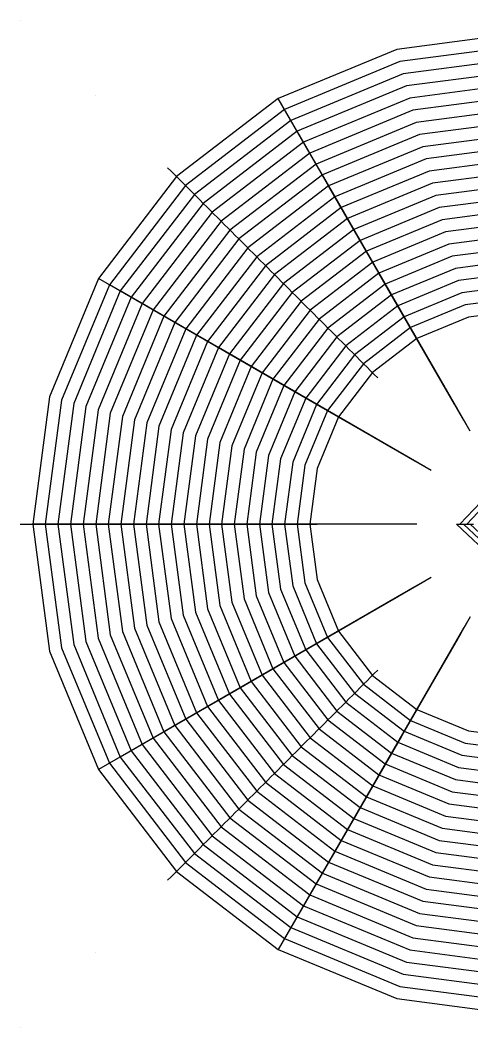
# Model space of a CAD drawing. Header units: metres. Extents: x -75000 to 75000, y -75000 to 75000.
# Drawn here: x -75000 to -7734, y -75000 to 75000 of the extents above; entities that cross this region are included whole.
import ezdxf

# ---------------------------------------------------------------- set-up
doc = ezdxf.new("R2010")
doc.units = ezdxf.units.M
for name, color, linetype in [('BEAMS', 1, 'Continuous'), ('BRACING', 6, 'Continuous'), ('COLUMNS', 5, 'Continuous'), ('SPIRE', 4, 'Continuous')]:
    doc.layers.add(name, color=color, linetype=linetype)

msp = doc.modelspace()

# ---------------------------------------------------------------- linework, layer by layer
at = {"layer": 'BEAMS'}
for p, q in [((0, 73125, 34500), (-18926, 70633, 34500)), ((-18926, 70633, 34500), (-36563, 63328, 34500)), ((0, 71250, 69000), (-18441, 68822, 69000)), ((0, 69375, 103500), (-17956, 67011, 103500)), ((-18441, 68822, 69000), (-35625, 61704, 69000)), ((0, 67500, 138000), (-17470, 65200, 138000)), ((-17956, 67011, 103500), (-34688, 60081, 103500)), ((-17470, 65200, 138000), (-33750, 58457, 138000)), ((0, 65625, 172500), (-16985, 63389, 172500)), ((-36563, 63328, 34500), (-51707, 51707, 34500)), ((-18281, 31664, 34500), (-36563, 63328, 34500)), ((-16985, 63389, 172500), (-32813, 56833, 172500)), ((0, 63750, 207000), (-16500, 61578, 207000)), ((-35625, 61704, 69000), (-50381, 50381, 69000)), ((-17813, 30852, 69000), (-35625, 61704, 69000)), ((-16500, 61578, 207000), (-31875, 55209, 207000)), ((0, 61875, 241500), (-16014, 59767, 241500)), ((-34688, 60081, 103500), (-49056, 49056, 103500)), ((-17344, 30040, 103500), (-34688, 60081, 103500)), ((0, 60000, 276000), (-15529, 57956, 276000)), ((-16014, 59767, 241500), (-30938, 53585, 241500)), ((-33750, 58457, 138000), (-47730, 47730, 138000)), ((-16875, 29228, 138000), (-33750, 58457, 138000)), ((-15529, 57956, 276000), (-30000, 51962, 276000)), ((0, 58125, 310500), (-15044, 56144, 310500)), ((-32813, 56833, 172500), (-46404, 46404, 172500)), ((-16406, 28416, 172500), (-32813, 56833, 172500)), ((-15044, 56144, 310500), (-29063, 50338, 310500)), ((0, 56250, 345000), (-14559, 54333, 345000)), ((-31875, 55209, 207000), (-45078, 45078, 207000)), ((-15938, 27605, 207000), (-31875, 55209, 207000)), ((-14559, 54333, 345000), (-28125, 48714, 345000)), ((0, 54375, 379500), (-14073, 52522, 379500)), ((-30938, 53585, 241500), (-43752, 43752, 241500)), ((-15469, 26793, 241500), (-30938, 53585, 241500)), ((-14073, 52522, 379500), (-27188, 47090, 379500)), ((0, 52500, 414000), (-13588, 50711, 414000)), ((-51707, 51707, 34500), (-63328, 36562, 34500)), ((-30000, 51962, 276000), (-42426, 42426, 276000)), ((-15000, 25981, 276000), (-30000, 51962, 276000)), ((-50381, 50381, 69000), (-61704, 35625, 69000)), ((-29063, 50338, 310500), (-41101, 41101, 310500)), ((-14531, 25169, 310500), (-29063, 50338, 310500)), ((-13588, 50711, 414000), (-26250, 45466, 414000)), ((0, 50625, 448500), (-13103, 48900, 448500)), ((-49056, 49056, 103500), (-60081, 34687, 103500)), ((-28125, 48714, 345000), (-39775, 39775, 345000)), ((-14063, 24357, 345000), (-28125, 48714, 345000)), ((-13103, 48900, 448500), (-25313, 43843, 448500)), ((0, 48750, 483000), (-12617, 47089, 483000)), ((-47730, 47730, 138000), (-58457, 33750, 138000)), ((-27188, 47090, 379500), (-38449, 38449, 379500)), ((-13594, 23545, 379500), (-27188, 47090, 379500)), ((-12617, 47089, 483000), (-24375, 42219, 483000)), ((0, 46875, 517500), (-12132, 45278, 517500)), ((-46404, 46404, 172500), (-56833, 32812, 172500)), ((-45078, 45078, 207000), (-55209, 31875, 207000)), ((-26250, 45466, 414000), (-37123, 37123, 414000)), ((-13125, 22733, 414000), (-26250, 45466, 414000)), ((-12132, 45278, 517500), (-23438, 40595, 517500)), ((0, 45000, 552000), (-11647, 43467, 552000)), ((-43752, 43752, 241500), (-53585, 30937, 241500)), ((-25313, 43843, 448500), (-35797, 35797, 448500)), ((-12656, 21921, 448500), (-25313, 43843, 448500)), ((-42426, 42426, 276000), (-51962, 30000, 276000)), ((-24375, 42219, 483000), (-34471, 34471, 483000)), ((-12188, 21109, 483000), (-24375, 42219, 483000)), ((-11647, 43467, 552000), (-22500, 38971, 552000)), ((0, 43125, 586500), (-11162, 41656, 586500)), ((-41101, 41101, 310500), (-50338, 29062, 310500)), ((-23438, 40595, 517500), (-33146, 33146, 517500)), ((-11719, 20297, 517500), (-23438, 40595, 517500)), ((-11162, 41656, 586500), (-21563, 37347, 586500)), ((0, 41250, 621000), (-10676, 39844, 621000)), ((-39775, 39775, 345000), (-48714, 28125, 345000)), ((-10676, 39844, 621000), (-20625, 35724, 621000)), ((0, 39375, 655500), (-10191, 38033, 655500)), ((-38449, 38449, 379500), (-47090, 27188, 379500)), ((-22500, 38971, 552000), (-31820, 31820, 552000)), ((-11250, 19486, 552000), (-22500, 38971, 552000)), ((-10191, 38033, 655500), (-19688, 34100, 655500)), ((0, 37500, 690000), (-9706, 36222, 690000)), ((-63328, 36562, 34500), (-70633, 18926, 34500)), ((-31664, 18281, 34500), (-63328, 36562, 34500)), ((-37123, 37123, 414000), (-45466, 26250, 414000)), ((-21563, 37347, 586500), (-30494, 30494, 586500)), ((-10781, 18674, 586500), (-21563, 37347, 586500)), ((-9706, 36222, 690000), (-18750, 32476, 690000)), ((-61704, 35625, 69000), (-68822, 18441, 69000)), ((-60081, 34687, 103500), (-67011, 17956, 103500)), ((-30852, 17812, 69000), (-61704, 35625, 69000)), ((-30040, 17344, 103500), (-60081, 34687, 103500)), ((-35797, 35797, 448500), (-43843, 25312, 448500)), ((-20625, 35724, 621000), (-29168, 29168, 621000)), ((-10313, 17862, 621000), (-20625, 35724, 621000)), ((0, 35625, 724500), (-9220, 34411, 724500)), ((-58457, 33750, 138000), (-65200, 17470, 138000)), ((-29228, 16875, 138000), (-58457, 33750, 138000)), ((-34471, 34471, 483000), (-42219, 24375, 483000)), ((-33146, 33146, 517500), (-40595, 23437, 517500)), ((-19688, 34100, 655500), (-27842, 27842, 655500)), ((-9844, 17050, 655500), (-19688, 34100, 655500)), ((-9220, 34411, 724500), (-17813, 30852, 724500)), ((0, 33750, 759000), (-8735, 32600, 759000)), ((-56833, 32812, 172500), (-63389, 16985, 172500)), ((-55209, 31875, 207000), (-61578, 16500, 207000)), ((-28416, 16406, 172500), (-56833, 32812, 172500)), ((-27605, 15937, 207000), (-55209, 31875, 207000)), ((-31820, 31820, 552000), (-38971, 22500, 552000)), ((-18750, 32476, 690000), (-26517, 26517, 690000)), ((-9375, 16238, 690000), (-18750, 32476, 690000)), ((-8735, 32600, 759000), (-16875, 29228, 759000)), ((0, 31875, 793500), (-8250, 30789, 793500)), ((-53585, 30937, 241500), (-59767, 16014, 241500)), ((-26793, 15469, 241500), (-53585, 30937, 241500)), ((-30494, 30494, 586500), (-37347, 21562, 586500)), ((-17813, 30852, 724500), (-25191, 25191, 724500)), ((-8906, 15426, 724500), (-17813, 30852, 724500)), ((-8250, 30789, 793500), (-15938, 27605, 793500)), ((-51962, 30000, 276000), (-57956, 15529, 276000)), ((-50338, 29062, 310500), (-56144, 15044, 310500)), ((-25981, 15000, 276000), (-51962, 30000, 276000)), ((-25169, 14531, 310500), (-50338, 29062, 310500)), ((-29168, 29168, 621000), (-35724, 20625, 621000)), ((-16875, 29228, 759000), (-23865, 23865, 759000)), ((-8438, 14614, 759000), (-16875, 29228, 759000)), ((-48714, 28125, 345000), (-54333, 14559, 345000)), ((-47090, 27188, 379500), (-52522, 14073, 379500)), ((-24357, 14062, 345000), (-48714, 28125, 345000)), ((-23545, 13594, 379500), (-47090, 27188, 379500)), ((-27842, 27842, 655500), (-34100, 19687, 655500)), ((-15938, 27605, 793500), (-22539, 22539, 793500)), ((-7969, 13802, 793500), (-15938, 27605, 793500)), ((-45466, 26250, 414000), (-50711, 13588, 414000)), ((-22733, 13125, 414000), (-45466, 26250, 414000)), ((-26517, 26517, 690000), (-32476, 18750, 690000)), ((-43843, 25312, 448500), (-48900, 13103, 448500)), ((-42219, 24375, 483000), (-47089, 12617, 483000)), ((-21921, 12656, 448500), (-43843, 25312, 448500)), ((-21109, 12187, 483000), (-42219, 24375, 483000)), ((-25191, 25191, 724500), (-30852, 17812, 724500)), ((-40595, 23437, 517500), (-45278, 12132, 517500)), ((-38971, 22500, 552000), (-43467, 11647, 552000)), ((-20297, 11719, 517500), (-40595, 23437, 517500)), ((-19486, 11250, 552000), (-38971, 22500, 552000)), ((-23865, 23865, 759000), (-29228, 16875, 759000)), ((-22539, 22539, 793500), (-27605, 15937, 793500)), ((-37347, 21562, 586500), (-41656, 11162, 586500)), ((-18674, 10781, 586500), (-37347, 21562, 586500)), ((-35724, 20625, 621000), (-39844, 10676, 621000)), ((-34100, 19687, 655500), (-38033, 10191, 655500)), ((-17862, 10312, 621000), (-35724, 20625, 621000)), ((-17050, 9844, 655500), (-34100, 19687, 655500)), ((-70633, 18926, 34500), (-73125, 0, 34500)), ((-68822, 18441, 69000), (-71250, 0, 69000)), ((-32476, 18750, 690000), (-36222, 9706, 690000)), ((-16238, 9375, 690000), (-32476, 18750, 690000)), ((-67011, 17956, 103500), (-69375, 0, 103500)), ((-65200, 17470, 138000), (-67500, 0, 138000)), ((-63389, 16985, 172500), (-65625, 0, 172500)), ((-30852, 17812, 724500), (-34411, 9220, 724500)), ((-29228, 16875, 759000), (-32600, 8735, 759000)), ((-15426, 8906, 724500), (-30852, 17812, 724500)), ((-14614, 8438, 759000), (-29228, 16875, 759000)), ((-61578, 16500, 207000), (-63750, 0, 207000)), ((-59767, 16014, 241500), (-61875, 0, 241500)), ((-57956, 15529, 276000), (-60000, 0, 276000)), ((-56144, 15044, 310500), (-58125, 0, 310500)), ((-27605, 15937, 793500), (-30789, 8250, 793500)), ((-13802, 7969, 793500), (-27605, 15937, 793500)), ((-54333, 14559, 345000), (-56250, 0, 345000)), ((-52522, 14073, 379500), (-54375, 0, 379500)), ((-50711, 13588, 414000), (-52500, 0, 414000)), ((-48900, 13103, 448500), (-50625, 0, 448500)), ((-47089, 12617, 483000), (-48750, 0, 483000)), ((-45278, 12132, 517500), (-46875, 0, 517500)), ((-43467, 11647, 552000), (-45000, 0, 552000)), ((-41656, 11162, 586500), (-43125, 0, 586500)), ((-39844, 10676, 621000), (-41250, 0, 621000)), ((-38033, 10191, 655500), (-39375, 0, 655500)), ((-36222, 9706, 690000), (-37500, 0, 690000)), ((-34411, 9220, 724500), (-35625, 0, 724500)), ((-32600, 8735, 759000), (-33750, 0, 759000)), ((-30789, 8250, 793500), (-31875, 0, 793500)), ((-36563, 0, 34500), (-73125, 0, 34500)), ((-73125, 0, 34500), (-70633, -18926, 34500)), ((-35625, 0, 69000), (-71250, 0, 69000)), ((-71250, 0, 69000), (-68822, -18441, 69000)), ((-34688, 0, 103500), (-69375, 0, 103500)), ((-69375, 0, 103500), (-67011, -17956, 103500)), ((-33750, 0, 138000), (-67500, 0, 138000)), ((-67500, 0, 138000), (-65200, -17470, 138000)), ((-32813, 0, 172500), (-65625, 0, 172500)), ((-65625, 0, 172500), (-63389, -16985, 172500)), ((-31875, 0, 207000), (-63750, 0, 207000)), ((-63750, 0, 207000), (-61578, -16500, 207000)), ((-30938, 0, 241500), (-61875, 0, 241500)), ((-61875, 0, 241500), (-59767, -16014, 241500)), ((-30000, 0, 276000), (-60000, 0, 276000)), ((-60000, 0, 276000), (-57956, -15529, 276000)), ((-29063, 0, 310500), (-58125, 0, 310500)), ((-58125, 0, 310500), (-56144, -15044, 310500)), ((-28125, 0, 345000), (-56250, 0, 345000)), ((-56250, 0, 345000), (-54333, -14559, 345000)), ((-27188, 0, 379500), (-54375, 0, 379500)), ((-54375, 0, 379500), (-52522, -14073, 379500)), ((-26250, 0, 414000), (-52500, 0, 414000)), ((-52500, 0, 414000), (-50711, -13588, 414000)), ((-25313, 0, 448500), (-50625, 0, 448500)), ((-50625, 0, 448500), (-48900, -13103, 448500)), ((-24375, 0, 483000), (-48750, 0, 483000)), ((-48750, 0, 483000), (-47089, -12617, 483000)), ((-23438, 0, 517500), (-46875, 0, 517500)), ((-46875, 0, 517500), (-45278, -12132, 517500)), ((-22500, 0, 552000), (-45000, 0, 552000)), ((-45000, 0, 552000), (-43467, -11647, 552000)), ((-21563, 0, 586500), (-43125, 0, 586500)), ((-43125, 0, 586500), (-41656, -11162, 586500)), ((-20625, 0, 621000), (-41250, 0, 621000)), ((-41250, 0, 621000), (-39844, -10676, 621000)), ((-19688, 0, 655500), (-39375, 0, 655500)), ((-39375, 0, 655500), (-38033, -10191, 655500)), ((-18750, 0, 690000), (-37500, 0, 690000)), ((-37500, 0, 690000), (-36222, -9706, 690000)), ((-17813, 0, 724500), (-35625, 0, 724500)), ((-35625, 0, 724500), (-34411, -9220, 724500)), ((-16875, 0, 759000), (-33750, 0, 759000)), ((-33750, 0, 759000), (-32600, -8735, 759000)), ((-15938, 0, 793500), (-31875, 0, 793500)), ((-31875, 0, 793500), (-30789, -8250, 793500)), ((-32600, -8735, 759000), (-29228, -16875, 759000)), ((-15426, -8906, 724500), (-30852, -17813, 724500)), ((-30789, -8250, 793500), (-27605, -15938, 793500)), ((-14614, -8438, 759000), (-29228, -16875, 759000)), ((-13802, -7969, 793500), (-27605, -15938, 793500)), ((-38033, -10191, 655500), (-34100, -19688, 655500)), ((-36222, -9706, 690000), (-32476, -18750, 690000)), ((-17862, -10313, 621000), (-35724, -20625, 621000)), ((-34411, -9220, 724500), (-30852, -17813, 724500)), ((-17050, -9844, 655500), (-34100, -19688, 655500)), ((-16238, -9375, 690000), (-32476, -18750, 690000)), ((-43467, -11647, 552000), (-38971, -22500, 552000)), ((-41656, -11162, 586500), (-37347, -21563, 586500)), ((-20297, -11719, 517500), (-40595, -23438, 517500)), ((-39844, -10676, 621000), (-35724, -20625, 621000)), ((-19486, -11250, 552000), (-38971, -22500, 552000)), ((-18674, -10781, 586500), (-37347, -21563, 586500)), ((-48900, -13103, 448500), (-43843, -25313, 448500)), ((-47089, -12617, 483000), (-42219, -24375, 483000)), ((-22733, -13125, 414000), (-45466, -26250, 414000)), ((-45278, -12132, 517500), (-40595, -23438, 517500)), ((-21921, -12656, 448500), (-43843, -25313, 448500)), ((-21109, -12188, 483000), (-42219, -24375, 483000)), ((-54333, -14559, 345000), (-48714, -28125, 345000)), ((-52522, -14073, 379500), (-47090, -27188, 379500)), ((-25981, -15000, 276000), (-51962, -30000, 276000)), ((-50711, -13588, 414000), (-45466, -26250, 414000)), ((-25169, -14531, 310500), (-50338, -29063, 310500)), ((-24357, -14063, 345000), (-48714, -28125, 345000)), ((-23545, -13594, 379500), (-47090, -27188, 379500)), ((-8438, -14614, 759000), (-16875, -29228, 759000)), ((-7969, -13802, 793500), (-15938, -27605, 793500)), ((-61578, -16500, 207000), (-55209, -31875, 207000)), ((-59767, -16014, 241500), (-53585, -30938, 241500)), ((-57956, -15529, 276000), (-51962, -30000, 276000)), ((-28416, -16406, 172500), (-56833, -32813, 172500)), ((-56144, -15044, 310500), (-50338, -29063, 310500)), ((-27605, -15938, 207000), (-55209, -31875, 207000)), ((-26793, -15469, 241500), (-53585, -30938, 241500)), ((-27605, -15938, 793500), (-22539, -22539, 793500)), ((-9375, -16238, 690000), (-18750, -32476, 690000)), ((-8906, -15426, 724500), (-17813, -30852, 724500)), ((-67011, -17956, 103500), (-60081, -34688, 103500)), ((-65200, -17470, 138000), (-58457, -33750, 138000)), ((-63389, -16985, 172500), (-56833, -32813, 172500)), ((-30852, -17813, 69000), (-61704, -35625, 69000)), ((-30040, -17344, 103500), (-60081, -34688, 103500)), ((-29228, -16875, 138000), (-58457, -33750, 138000)), ((-30852, -17813, 724500), (-25191, -25191, 724500)), ((-29228, -16875, 759000), (-23865, -23865, 759000)), ((-10313, -17862, 621000), (-20625, -35724, 621000)), ((-9844, -17050, 655500), (-19688, -34100, 655500)), ((-70633, -18926, 34500), (-63328, -36563, 34500)), ((-68822, -18441, 69000), (-61704, -35625, 69000)), ((-31664, -18281, 34500), (-63328, -36563, 34500)), ((-32476, -18750, 690000), (-26517, -26517, 690000)), ((-11250, -19486, 552000), (-22500, -38971, 552000)), ((-10781, -18674, 586500), (-21563, -37347, 586500)), ((-35724, -20625, 621000), (-29168, -29168, 621000)), ((-34100, -19688, 655500), (-27842, -27842, 655500)), ((-11719, -20297, 517500), (-23438, -40595, 517500)), ((-38971, -22500, 552000), (-31820, -31820, 552000)), ((-37347, -21563, 586500), (-30494, -30494, 586500)), ((-12656, -21921, 448500), (-25313, -43843, 448500)), ((-12188, -21109, 483000), (-24375, -42219, 483000)), ((-40595, -23438, 517500), (-33146, -33146, 517500)), ((-13594, -23545, 379500), (-27188, -47090, 379500)), ((-13125, -22733, 414000), (-26250, -45466, 414000)), ((-23865, -23865, 759000), (-16875, -29228, 759000)), ((-22539, -22539, 793500), (-15938, -27605, 793500)), ((-43843, -25313, 448500), (-35797, -35797, 448500)), ((-42219, -24375, 483000), (-34471, -34471, 483000)), ((-14531, -25169, 310500), (-29063, -50338, 310500)), ((-14063, -24357, 345000), (-28125, -48714, 345000)), ((-25191, -25191, 724500), (-17813, -30852, 724500)), ((-45466, -26250, 414000), (-37123, -37123, 414000)), ((-15469, -26793, 241500), (-30938, -53585, 241500)), ((-15000, -25981, 276000), (-30000, -51962, 276000)), ((-26517, -26517, 690000), (-18750, -32476, 690000)), ((-48714, -28125, 345000), (-39775, -39775, 345000)), ((-47090, -27188, 379500), (-38449, -38449, 379500)), ((-16406, -28416, 172500), (-32813, -56833, 172500)), ((-15938, -27605, 207000), (-31875, -55209, 207000)), ((-27842, -27842, 655500), (-19688, -34100, 655500)), ((-15938, -27605, 793500), (-8250, -30789, 793500)), ((-51962, -30000, 276000), (-42426, -42426, 276000)), ((-50338, -29063, 310500), (-41101, -41101, 310500)), ((-16875, -29228, 138000), (-33750, -58457, 138000)), ((-29168, -29168, 621000), (-20625, -35724, 621000)), ((-16875, -29228, 759000), (-8735, -32600, 759000)), ((-53585, -30938, 241500), (-43752, -43752, 241500)), ((-17813, -30852, 69000), (-35625, -61704, 69000)), ((-17344, -30040, 103500), (-34688, -60081, 103500)), ((-30494, -30494, 586500), (-21563, -37347, 586500)), ((-17813, -30852, 724500), (-9220, -34411, 724500)), ((-8250, -30789, 793500), (0, -31875, 793500)), ((-56833, -32813, 172500), (-46404, -46404, 172500)), ((-55209, -31875, 207000), (-45078, -45078, 207000)), ((-18281, -31664, 34500), (-36563, -63328, 34500)), ((-31820, -31820, 552000), (-22500, -38971, 552000)), ((-18750, -32476, 690000), (-9706, -36222, 690000)), ((-8735, -32600, 759000), (0, -33750, 759000)), ((-58457, -33750, 138000), (-47730, -47730, 138000)), ((-34471, -34471, 483000), (-24375, -42219, 483000)), ((-33146, -33146, 517500), (-23438, -40595, 517500)), ((-19688, -34100, 655500), (-10191, -38033, 655500)), ((-9220, -34411, 724500), (0, -35625, 724500)), ((-61704, -35625, 69000), (-50381, -50381, 69000)), ((-60081, -34688, 103500), (-49056, -49056, 103500)), ((-35797, -35797, 448500), (-25313, -43843, 448500)), ((-20625, -35724, 621000), (-10676, -39844, 621000)), ((-63328, -36563, 34500), (-51707, -51707, 34500)), ((-37123, -37123, 414000), (-26250, -45466, 414000)), ((-21563, -37347, 586500), (-11162, -41656, 586500)), ((-9706, -36222, 690000), (0, -37500, 690000)), ((-38449, -38449, 379500), (-27188, -47090, 379500)), ((-22500, -38971, 552000), (-11647, -43467, 552000)), ((-10191, -38033, 655500), (0, -39375, 655500)), ((-39775, -39775, 345000), (-28125, -48714, 345000)), ((-10676, -39844, 621000), (0, -41250, 621000)), ((-41101, -41101, 310500), (-29063, -50338, 310500)), ((-23438, -40595, 517500), (-12132, -45278, 517500)), ((-11162, -41656, 586500), (0, -43125, 586500)), ((-42426, -42426, 276000), (-30000, -51962, 276000)), ((-24375, -42219, 483000), (-12617, -47089, 483000)), ((-11647, -43467, 552000), (0, -45000, 552000)), ((-43752, -43752, 241500), (-30938, -53585, 241500)), ((-25313, -43843, 448500), (-13103, -48900, 448500)), ((-46404, -46404, 172500), (-32813, -56833, 172500)), ((-45078, -45078, 207000), (-31875, -55209, 207000)), ((-26250, -45466, 414000), (-13588, -50711, 414000)), ((-12132, -45278, 517500), (0, -46875, 517500)), ((-47730, -47730, 138000), (-33750, -58457, 138000)), ((-27188, -47090, 379500), (-14073, -52522, 379500)), ((-12617, -47089, 483000), (0, -48750, 483000)), ((-49056, -49056, 103500), (-34688, -60081, 103500)), ((-28125, -48714, 345000), (-14559, -54333, 345000)), ((-13103, -48900, 448500), (0, -50625, 448500)), ((-50381, -50381, 69000), (-35625, -61704, 69000)), ((-29063, -50338, 310500), (-15044, -56144, 310500)), ((-13588, -50711, 414000), (0, -52500, 414000)), ((-51707, -51707, 34500), (-36563, -63328, 34500)), ((-30000, -51962, 276000), (-15529, -57956, 276000)), ((-30938, -53585, 241500), (-16014, -59767, 241500)), ((-14073, -52522, 379500), (0, -54375, 379500)), ((-31875, -55209, 207000), (-16500, -61578, 207000)), ((-14559, -54333, 345000), (0, -56250, 345000)), ((-32813, -56833, 172500), (-16985, -63389, 172500)), ((-15044, -56144, 310500), (0, -58125, 310500)), ((-33750, -58457, 138000), (-17470, -65200, 138000)), ((-15529, -57956, 276000), (0, -60000, 276000)), ((-16014, -59767, 241500), (0, -61875, 241500)), ((-34688, -60081, 103500), (-17956, -67011, 103500)), ((-35625, -61704, 69000), (-18441, -68822, 69000)), ((-16500, -61578, 207000), (0, -63750, 207000)), ((-36563, -63328, 34500), (-18926, -70633, 34500)), ((-16985, -63389, 172500), (0, -65625, 172500)), ((-17470, -65200, 138000), (0, -67500, 138000)), ((-17956, -67011, 103500), (0, -69375, 103500)), ((-18441, -68822, 69000), (0, -71250, 69000)), ((-18926, -70633, 34500), (0, -73125, 34500))]:
    msp.add_line(p, q, dxfattribs=at)
at = {"layer": 'BRACING'}
for p, q in [((-34688, 0, 103500), (-71250, 0, 69000)), ((-35625, 0, 69000), (-69375, 0, 103500)), ((-32813, 0, 172500), (-67500, 0, 138000)), ((-33750, 0, 138000), (-65625, 0, 172500)), ((-30938, 0, 241500), (-63750, 0, 207000)), ((-31875, 0, 207000), (-61875, 0, 241500)), ((-29063, 0, 310500), (-60000, 0, 276000)), ((-30000, 0, 276000), (-58125, 0, 310500)), ((-27188, 0, 379500), (-56250, 0, 345000)), ((-28125, 0, 345000), (-54375, 0, 379500)), ((-25313, 0, 448500), (-52500, 0, 414000)), ((-26250, 0, 414000), (-50625, 0, 448500)), ((-23438, 0, 517500), (-48750, 0, 483000)), ((-24375, 0, 483000), (-46875, 0, 517500)), ((-21563, 0, 586500), (-45000, 0, 552000)), ((-22500, 0, 552000), (-43125, 0, 586500)), ((-19688, 0, 655500), (-41250, 0, 621000)), ((-20625, 0, 621000), (-39375, 0, 655500)), ((-17813, 0, 724500), (-37500, 0, 690000)), ((-18750, 0, 690000), (-35625, 0, 724500)), ((-15938, 0, 793500), (-33750, 0, 759000)), ((-16875, 0, 759000), (-31875, 0, 793500))]:
    msp.add_line(p, q, dxfattribs=at)
at = {"layer": 'COLUMNS'}
for p, q in [((-75000, 75000), (-75000, 75000, 20700)), ((-75000, 75000, 20700), (-75000, 75000, 41400)), ((-75000, 75000, 41400), (-75000, 75000, 62100)), ((-75000, 75000, 62100), (-75000, 75000, 82800)), ((-75000, 75000, 82800), (-75000, 75000, 103500)), ((-75000, 75000, 103500), (-75000, 75000, 124200)), ((-75000, 75000, 124200), (-75000, 75000, 144900)), ((-75000, 75000, 144900), (-75000, 75000, 165600)), ((-63750, 63750, 172500), (-63750, 63750, 193200)), ((-63750, 63750, 193200), (-63750, 63750, 213900)), ((-63750, 63750, 213900), (-63750, 63750, 234600)), ((-63750, 63750, 234600), (-63750, 63750, 255300)), ((-63750, 63750, 255300), (-63750, 63750, 276000)), ((-63750, 63750, 276000), (-63750, 63750, 296700)), ((-63750, 63750, 296700), (-63750, 63750, 317400)), ((-63750, 63750, 317400), (-63750, 63750, 338100)), ((-53033, 53033), (-52503, 52503, 13800)), ((-52503, 52503, 13800), (-51972, 51972, 27600)), ((-52500, 52500, 345000), (-52500, 52500, 365700)), ((-52500, 52500, 365700), (-52500, 52500, 386400)), ((-52500, 52500, 386400), (-52500, 52500, 407100)), ((-52500, 52500, 407100), (-52500, 52500, 427800)), ((-52500, 52500, 427800), (-52500, 52500, 448500)), ((-52500, 52500, 448500), (-52500, 52500, 469200)), ((-52500, 52500, 469200), (-52500, 52500, 489900)), ((-52500, 52500, 489900), (-52500, 52500, 510600)), ((-51972, 51972, 27600), (-51442, 51442, 41400)), ((-51442, 51442, 41400), (-50912, 50912, 55200)), ((-50912, 50912, 55200), (-50381, 50381, 69000)), ((-50381, 50381, 69000), (-49851, 49851, 82800)), ((-49851, 49851, 82800), (-49321, 49321, 96600)), ((-49321, 49321, 96600), (-48790, 48790, 110400)), ((-48790, 48790, 110400), (-48260, 48260, 124200)), ((-48260, 48260, 124200), (-47730, 47730, 138000)), ((-47730, 47730, 138000), (-47199, 47199, 151800)), ((-47199, 47199, 151800), (-46669, 46669, 165600)), ((-46669, 46669, 165600), (-46139, 46139, 179400)), ((-46139, 46139, 179400), (-45608, 45608, 193200)), ((-45608, 45608, 193200), (-45078, 45078, 207000)), ((-45078, 45078, 207000), (-44548, 44548, 220800)), ((-44548, 44548, 220800), (-44017, 44017, 234600)), ((-44017, 44017, 234600), (-43487, 43487, 248400)), ((-43487, 43487, 248400), (-42957, 42957, 262200)), ((-42957, 42957, 262200), (-42426, 42426, 276000)), ((-42426, 42426, 276000), (-41896, 41896, 289800)), ((-41896, 41896, 289800), (-41366, 41366, 303600)), ((-41366, 41366, 303600), (-40835, 40835, 317400)), ((-41250, 41250, 517500), (-41250, 41250, 538200)), ((-41250, 41250, 538200), (-41250, 41250, 558900)), ((-41250, 41250, 558900), (-41250, 41250, 579600)), ((-41250, 41250, 579600), (-41250, 41250, 600300)), ((-41250, 41250, 600300), (-41250, 41250, 621000)), ((-41250, 41250, 621000), (-41250, 41250, 641700)), ((-41250, 41250, 641700), (-41250, 41250, 662400)), ((-41250, 41250, 662400), (-41250, 41250, 683100)), ((-40835, 40835, 317400), (-40305, 40305, 331200)), ((-40305, 40305, 331200), (-39775, 39775, 345000)), ((-39775, 39775, 345000), (-39244, 39244, 358800)), ((-39244, 39244, 358800), (-38714, 38714, 372600)), ((-38714, 38714, 372600), (-38184, 38184, 386400)), ((-38184, 38184, 386400), (-37653, 37653, 400200)), ((-37653, 37653, 400200), (-37123, 37123, 414000)), ((-37123, 37123, 414000), (-36593, 36593, 427800)), ((-36593, 36593, 427800), (-36062, 36062, 441600)), ((-36062, 36062, 441600), (-35532, 35532, 455400)), ((-35532, 35532, 455400), (-35002, 35002, 469200)), ((-35002, 35002, 469200), (-34471, 34471, 483000)), ((-34471, 34471, 483000), (-33941, 33941, 496800)), ((-33941, 33941, 496800), (-33411, 33411, 510600)), ((-33411, 33411, 510600), (-32880, 32880, 524400)), ((-32880, 32880, 524400), (-32350, 32350, 538200)), ((-32350, 32350, 538200), (-31820, 31820, 552000)), ((-31820, 31820, 552000), (-31289, 31289, 565800)), ((-31289, 31289, 565800), (-30759, 30759, 579600)), ((-30759, 30759, 579600), (-30229, 30229, 593400)), ((-30229, 30229, 593400), (-29698, 29698, 607200)), ((-30000, 30000, 690000), (-30000, 30000, 710700)), ((-30000, 30000, 710700), (-30000, 30000, 731400)), ((-30000, 30000, 731400), (-30000, 30000, 752100)), ((-30000, 30000, 752100), (-30000, 30000, 772800)), ((-30000, 30000, 772800), (-30000, 30000, 793500)), ((-30000, 30000, 793500), (-30000, 30000, 814200)), ((-29698, 29698, 607200), (-29168, 29168, 621000)), ((-29168, 29168, 621000), (-28638, 28638, 634800)), ((-28638, 28638, 634800), (-28107, 28107, 648600)), ((-28107, 28107, 648600), (-27577, 27577, 662400)), ((-27577, 27577, 662400), (-27047, 27047, 676200)), ((-27047, 27047, 676200), (-26517, 26517, 690000)), ((-26517, 26517, 690000), (-25986, 25986, 703800)), ((-25986, 25986, 703800), (-25456, 25456, 717600)), ((-25456, 25456, 717600), (-24926, 24926, 731400)), ((-24926, 24926, 731400), (-24395, 24395, 745200)), ((-24395, 24395, 745200), (-23865, 23865, 759000)), ((-23865, 23865, 759000), (-23335, 23335, 772800)), ((-23335, 23335, 772800), (-22804, 22804, 786600)), ((-22804, 22804, 786600), (-22274, 22274, 800400)), ((-22274, 22274, 800400), (-21744, 21744, 814200)), ((-75000, 0), (-74250, 0, 13800)), ((-75000, 0), (-75000, 0, 20700)), ((-75000, 0, 20700), (-75000, 0, 41400)), ((-75000, 0, 41400), (-75000, 0, 62100)), ((-75000, 0, 62100), (-75000, 0, 82800)), ((-75000, 0, 82800), (-75000, 0, 103500)), ((-75000, 0, 103500), (-75000, 0, 124200)), ((-75000, 0, 124200), (-75000, 0, 144900)), ((-75000, 0, 144900), (-75000, 0, 165600)), ((-74250, 0, 13800), (-73500, 0, 27600)), ((-73500, 0, 27600), (-72750, 0, 41400)), ((-72750, 0, 41400), (-72000, 0, 55200)), ((-72000, 0, 55200), (-71250, 0, 69000)), ((-71250, 0, 69000), (-70500, 0, 82800)), ((-70500, 0, 82800), (-69750, 0, 96600)), ((-69750, 0, 96600), (-69000, 0, 110400)), ((-69000, 0, 110400), (-68250, 0, 124200)), ((-68250, 0, 124200), (-67500, 0, 138000)), ((-67500, 0, 138000), (-66750, 0, 151800)), ((-66750, 0, 151800), (-66000, 0, 165600)), ((-66000, 0, 165600), (-65250, 0, 179400)), ((-65250, 0, 179400), (-64500, 0, 193200)), ((-64500, 0, 193200), (-63750, 0, 207000)), ((-63750, 0, 207000), (-63000, 0, 220800)), ((-63750, 0, 172500), (-63750, 0, 193200)), ((-63750, 0, 193200), (-63750, 0, 213900)), ((-63750, 0, 213900), (-63750, 0, 234600)), ((-63750, 0, 234600), (-63750, 0, 255300)), ((-63750, 0, 255300), (-63750, 0, 276000)), ((-63750, 0, 276000), (-63750, 0, 296700)), ((-63750, 0, 296700), (-63750, 0, 317400)), ((-63750, 0, 317400), (-63750, 0, 338100)), ((-63000, 0, 220800), (-62250, 0, 234600)), ((-62250, 0, 234600), (-61500, 0, 248400)), ((-61500, 0, 248400), (-60750, 0, 262200)), ((-60750, 0, 262200), (-60000, 0, 276000)), ((-60000, 0, 276000), (-59250, 0, 289800)), ((-59250, 0, 289800), (-58500, 0, 303600)), ((-58500, 0, 303600), (-57750, 0, 317400)), ((-57750, 0, 317400), (-57000, 0, 331200)), ((-57000, 0, 331200), (-56250, 0, 345000)), ((-56250, 0, 345000), (-55500, 0, 358800)), ((-55500, 0, 358800), (-54750, 0, 372600)), ((-54750, 0, 372600), (-54000, 0, 386400)), ((-54000, 0, 386400), (-53250, 0, 400200)), ((-53250, 0, 400200), (-52500, 0, 414000)), ((-52500, 0, 414000), (-51750, 0, 427800)), ((-52500, 0, 345000), (-52500, 0, 365700)), ((-52500, 0, 365700), (-52500, 0, 386400)), ((-52500, 0, 386400), (-52500, 0, 407100)), ((-52500, 0, 407100), (-52500, 0, 427800)), ((-52500, 0, 427800), (-52500, 0, 448500)), ((-52500, 0, 448500), (-52500, 0, 469200)), ((-52500, 0, 469200), (-52500, 0, 489900)), ((-52500, 0, 489900), (-52500, 0, 510600)), ((-51750, 0, 427800), (-51000, 0, 441600)), ((-51000, 0, 441600), (-50250, 0, 455400)), ((-50250, 0, 455400), (-49500, 0, 469200)), ((-49500, 0, 469200), (-48750, 0, 483000)), ((-48750, 0, 483000), (-48000, 0, 496800)), ((-48000, 0, 496800), (-47250, 0, 510600)), ((-47250, 0, 510600), (-46500, 0, 524400)), ((-46500, 0, 524400), (-45750, 0, 538200)), ((-45750, 0, 538200), (-45000, 0, 552000)), ((-45000, 0, 552000), (-44250, 0, 565800)), ((-44250, 0, 565800), (-43500, 0, 579600)), ((-43500, 0, 579600), (-42750, 0, 593400)), ((-42750, 0, 593400), (-42000, 0, 607200)), ((-42000, 0, 607200), (-41250, 0, 621000)), ((-41250, 0, 621000), (-40500, 0, 634800)), ((-41250, 0, 517500), (-41250, 0, 538200)), ((-41250, 0, 538200), (-41250, 0, 558900)), ((-41250, 0, 558900), (-41250, 0, 579600)), ((-41250, 0, 579600), (-41250, 0, 600300)), ((-41250, 0, 600300), (-41250, 0, 621000)), ((-41250, 0, 621000), (-41250, 0, 641700)), ((-41250, 0, 641700), (-41250, 0, 662400)), ((-41250, 0, 662400), (-41250, 0, 683100)), ((-40500, 0, 634800), (-39750, 0, 648600)), ((-39750, 0, 648600), (-39000, 0, 662400)), ((-39000, 0, 662400), (-38250, 0, 676200)), ((-38250, 0, 676200), (-37500, 0, 690000)), ((-37500, 0, 690000), (-36750, 0, 703800)), ((-36750, 0, 703800), (-36000, 0, 717600)), ((-36000, 0, 717600), (-35250, 0, 731400)), ((-35250, 0, 731400), (-34500, 0, 745200)), ((-34500, 0, 745200), (-33750, 0, 759000)), ((-33750, 0, 759000), (-33000, 0, 772800)), ((-33000, 0, 772800), (-32250, 0, 786600)), ((-32250, 0, 786600), (-31500, 0, 800400)), ((-31500, 0, 800400), (-30750, 0, 814200)), ((-30000, 0, 690000), (-30000, 0, 710700)), ((-30000, 0, 710700), (-30000, 0, 731400)), ((-30000, 0, 731400), (-30000, 0, 752100)), ((-30000, 0, 752100), (-30000, 0, 772800)), ((-30000, 0, 772800), (-30000, 0, 793500)), ((-30000, 0, 793500), (-30000, 0, 814200)), ((-22804, -22804, 786600), (-22274, -22274, 800400)), ((-22274, -22274, 800400), (-21744, -21744, 814200)), ((-24395, -24395, 745200), (-23865, -23865, 759000)), ((-23865, -23865, 759000), (-23335, -23335, 772800)), ((-23335, -23335, 772800), (-22804, -22804, 786600)), ((-25986, -25986, 703800), (-25456, -25456, 717600)), ((-25456, -25456, 717600), (-24926, -24926, 731400)), ((-24926, -24926, 731400), (-24395, -24395, 745200)), ((-27047, -27047, 676200), (-26517, -26517, 690000)), ((-26517, -26517, 690000), (-25986, -25986, 703800)), ((-28638, -28638, 634800), (-28107, -28107, 648600)), ((-28107, -28107, 648600), (-27577, -27577, 662400)), ((-27577, -27577, 662400), (-27047, -27047, 676200)), ((-30229, -30229, 593400), (-29698, -29698, 607200)), ((-30000, -30000, 690000), (-30000, -30000, 710700)), ((-30000, -30000, 710700), (-30000, -30000, 731400)), ((-30000, -30000, 731400), (-30000, -30000, 752100)), ((-30000, -30000, 752100), (-30000, -30000, 772800)), ((-30000, -30000, 772800), (-30000, -30000, 793500)), ((-30000, -30000, 793500), (-30000, -30000, 814200)), ((-29698, -29698, 607200), (-29168, -29168, 621000)), ((-29168, -29168, 621000), (-28638, -28638, 634800)), ((-31820, -31820, 552000), (-31289, -31289, 565800)), ((-31289, -31289, 565800), (-30759, -30759, 579600)), ((-30759, -30759, 579600), (-30229, -30229, 593400)), ((-33411, -33411, 510600), (-32880, -32880, 524400)), ((-32880, -32880, 524400), (-32350, -32350, 538200)), ((-32350, -32350, 538200), (-31820, -31820, 552000)), ((-35002, -35002, 469200), (-34471, -34471, 483000)), ((-34471, -34471, 483000), (-33941, -33941, 496800)), ((-33941, -33941, 496800), (-33411, -33411, 510600)), ((-36062, -36062, 441600), (-35532, -35532, 455400)), ((-35532, -35532, 455400), (-35002, -35002, 469200)), ((-37653, -37653, 400200), (-37123, -37123, 414000)), ((-37123, -37123, 414000), (-36593, -36593, 427800)), ((-36593, -36593, 427800), (-36062, -36062, 441600)), ((-39244, -39244, 358800), (-38714, -38714, 372600)), ((-38714, -38714, 372600), (-38184, -38184, 386400)), ((-38184, -38184, 386400), (-37653, -37653, 400200)), ((-40835, -40835, 317400), (-40305, -40305, 331200)), ((-40305, -40305, 331200), (-39775, -39775, 345000)), ((-39775, -39775, 345000), (-39244, -39244, 358800)), ((-42426, -42426, 276000), (-41896, -41896, 289800)), ((-41896, -41896, 289800), (-41366, -41366, 303600)), ((-41366, -41366, 303600), (-40835, -40835, 317400)), ((-41250, -41250, 517500), (-41250, -41250, 538200)), ((-41250, -41250, 538200), (-41250, -41250, 558900)), ((-41250, -41250, 558900), (-41250, -41250, 579600)), ((-41250, -41250, 579600), (-41250, -41250, 600300)), ((-41250, -41250, 600300), (-41250, -41250, 621000)), ((-41250, -41250, 621000), (-41250, -41250, 641700)), ((-41250, -41250, 641700), (-41250, -41250, 662400)), ((-41250, -41250, 662400), (-41250, -41250, 683100)), ((-44017, -44017, 234600), (-43487, -43487, 248400)), ((-43487, -43487, 248400), (-42957, -42957, 262200)), ((-42957, -42957, 262200), (-42426, -42426, 276000)), ((-45078, -45078, 207000), (-44548, -44548, 220800)), ((-44548, -44548, 220800), (-44017, -44017, 234600)), ((-46669, -46669, 165600), (-46139, -46139, 179400)), ((-46139, -46139, 179400), (-45608, -45608, 193200)), ((-45608, -45608, 193200), (-45078, -45078, 207000)), ((-48260, -48260, 124200), (-47730, -47730, 138000)), ((-47730, -47730, 138000), (-47199, -47199, 151800)), ((-47199, -47199, 151800), (-46669, -46669, 165600)), ((-49851, -49851, 82800), (-49321, -49321, 96600)), ((-49321, -49321, 96600), (-48790, -48790, 110400)), ((-48790, -48790, 110400), (-48260, -48260, 124200)), ((-51442, -51442, 41400), (-50912, -50912, 55200)), ((-50912, -50912, 55200), (-50381, -50381, 69000)), ((-50381, -50381, 69000), (-49851, -49851, 82800)), ((-52503, -52503, 13800), (-51972, -51972, 27600)), ((-52500, -52500, 345000), (-52500, -52500, 365700)), ((-52500, -52500, 365700), (-52500, -52500, 386400)), ((-52500, -52500, 386400), (-52500, -52500, 407100)), ((-52500, -52500, 407100), (-52500, -52500, 427800)), ((-52500, -52500, 427800), (-52500, -52500, 448500)), ((-52500, -52500, 448500), (-52500, -52500, 469200)), ((-52500, -52500, 469200), (-52500, -52500, 489900)), ((-52500, -52500, 489900), (-52500, -52500, 510600)), ((-51972, -51972, 27600), (-51442, -51442, 41400)), ((-53033, -53033), (-52503, -52503, 13800)), ((-63750, -63750, 172500), (-63750, -63750, 193200)), ((-63750, -63750, 193200), (-63750, -63750, 213900)), ((-63750, -63750, 213900), (-63750, -63750, 234600)), ((-63750, -63750, 234600), (-63750, -63750, 255300)), ((-63750, -63750, 255300), (-63750, -63750, 276000)), ((-63750, -63750, 276000), (-63750, -63750, 296700)), ((-63750, -63750, 296700), (-63750, -63750, 317400)), ((-63750, -63750, 317400), (-63750, -63750, 338100)), ((-75000, -75000), (-75000, -75000, 20700)), ((-75000, -75000, 20700), (-75000, -75000, 41400)), ((-75000, -75000, 41400), (-75000, -75000, 62100)), ((-75000, -75000, 62100), (-75000, -75000, 82800)), ((-75000, -75000, 82800), (-75000, -75000, 103500)), ((-75000, -75000, 103500), (-75000, -75000, 124200)), ((-75000, -75000, 124200), (-75000, -75000, 144900)), ((-75000, -75000, 144900), (-75000, -75000, 165600))]:
    msp.add_line(p, q, dxfattribs=at)
at = {"layer": 'SPIRE'}
for p, q in [((0, 10000, 828000), (-9500, 0, 832000)), ((0, 9000, 836000), (-8500, 0, 840000)), ((-10000, 0, 828000), (-9500, 0, 832000)), ((-10000, 0, 828000), (0, -9500, 832000)), ((-9500, 0, 832000), (-9000, 0, 836000)), ((-9000, 0, 836000), (-8500, 0, 840000)), ((-9000, 0, 836000), (0, -8500, 840000)), ((-8500, 0, 840000), (-8000, 0, 844000)), ((-8000, 0, 844000), (-7500, 0, 848000)), ((-8000, 0, 844000), (0, -7500, 848000))]:
    msp.add_line(p, q, dxfattribs=at)

doc.saveas('drawing.dxf')
